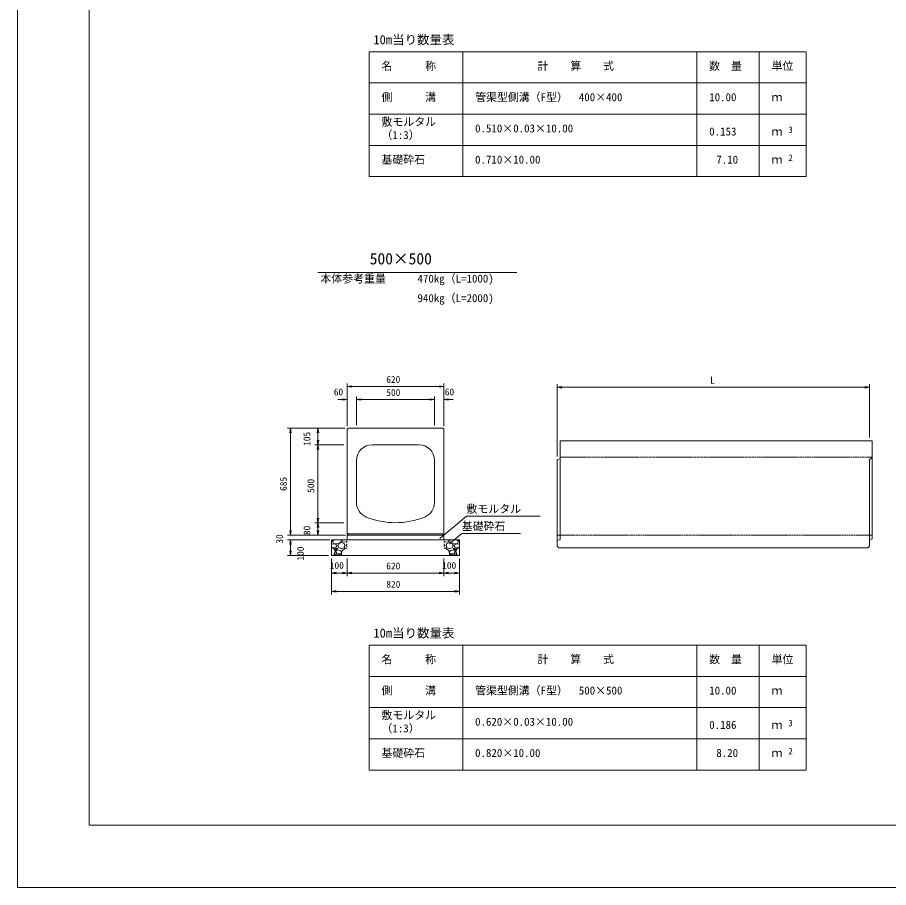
# Model space of a CAD drawing. Units: millimetres, scale not verified. Extents: x 0 to 84100, y 0 to 59400.
# Drawn here: x 0 to 27913, y 0 to 27874 of the extents above; entities that cross this region are included whole.
import ezdxf
from ezdxf.enums import TextEntityAlignment as Align

# ---------------------------------------------------------------- set-up
doc = ezdxf.new("R2010")
doc.units = ezdxf.units.MM
doc.header["$LTSCALE"] = 100
doc.linetypes.add('USER1', pattern=[0.375, 0.25, -0.125])
for name, color, linetype, lineweight in [('0_2', 7, 'Continuous', 18), ('D-MTR-FRAM（材料表図枠）', 2, 'Continuous', 18), ('D-STR-DIM（寸法）', 7, 'Continuous', 18), ('D-STR-HTXT（旗揚げ）', 7, 'Continuous', 18), ('D-STR-STRn（構造物）', 7, 'Continuous', 18), ('D-STR（構造物外形線）', 1, 'Continuous', 18), ('D-TTL(外枠）', 2, 'Continuous', 18), ('DEFPOINTS_3', 8, 'Continuous', 18)]:
    doc.layers.add(name, color=color, linetype=linetype, lineweight=lineweight)
for name, color, linetype in [('D-MTR-TXT(文字列）', 7, 'Continuous'), ('D-MTR（材料表タイトル）', 7, 'Continuous'), ('D-STR-TXT（文字）', 7, 'Continuous'), ('D-TTL-TXT（文字）', 7, 'Continuous')]:
    doc.layers.add(name, color=color, linetype=linetype)
doc.styles.add('ＭＳ ゴシック', font='')
doc.styles.get('ＭＳ ゴシック').set_extended_font_data('MS Gothic')

msp = doc.modelspace()

# ---------------------------------------------------------------- linework, layer by layer
at = {"layer": '0_2'}
for p, q in [((10563.8, 16051.9), (10713.8, 16076.9)), ((10713.8, 16026.9), (10563.8, 16051.9)), ((10563.8, 16051.9), (10713.8, 16051.9)), ((13513.8, 16076.9), (13663.8, 16051.9)), ((13663.8, 16051.9), (13513.8, 16026.9)), ((13663.8, 16051.9), (13513.8, 16051.9)), ((17297.7, 16026.9), (17447.7, 16051.9)), ((17447.7, 16001.9), (17297.7, 16026.9)), ((17297.7, 16026.9), (17447.7, 16026.9)), ((27147.7, 16051.9), (27297.7, 16026.9)), ((27297.7, 16026.9), (27147.7, 16001.9)), ((27297.7, 16026.9), (27147.7, 16026.9)), ((10413.8, 15658.7), (10563.8, 15633.7)), ((10563.8, 15633.7), (10413.8, 15608.7)), ((10563.8, 15633.7), (10413.8, 15633.7)), ((10863.8, 15633.7), (11013.8, 15658.7)), ((10863.8, 15633.7), (11013.8, 15658.7)), ((11013.8, 15608.7), (10863.8, 15633.7)), ((10863.8, 15633.7), (11013.8, 15633.7)), ((11013.8, 15608.7), (10863.8, 15633.7)), ((10863.8, 15633.7), (11013.8, 15633.7)), ((13213.8, 15658.7), (13363.8, 15633.7)), ((13213.8, 15658.7), (13363.8, 15633.7)), ((13363.8, 15633.7), (13213.8, 15608.7)), ((13363.8, 15633.7), (13213.8, 15633.7)), ((13363.8, 15633.7), (13213.8, 15608.7)), ((13363.8, 15633.7), (13213.8, 15633.7)), ((13663.8, 15633.7), (13813.8, 15658.7)), ((13813.8, 15608.7), (13663.8, 15633.7)), ((13663.8, 15633.7), (13813.8, 15633.7)), ((8724.1, 14562.1), (8749.1, 14712.1)), ((8749.1, 14712.1), (8774.1, 14562.1)), ((8749.1, 14712.1), (8749.1, 14562.1)), ((9602.5, 14562.1), (9627.5, 14712.1)), ((9627.5, 14712.1), (9652.5, 14562.1)), ((9627.5, 14712.1), (9627.5, 14562.1)), ((9627.5, 14187.1), (9602.5, 14337.1)), ((9652.5, 14337.1), (9627.5, 14187.1)), ((9627.5, 14187.1), (9627.5, 14337.1)), ((9602.5, 14037.1), (9627.5, 14187.1)), ((9627.5, 14187.1), (9652.5, 14037.1)), ((9627.5, 14187.1), (9627.5, 14037.1)), ((9627.5, 11687.1), (9602.5, 11837.1)), ((9652.5, 11837.1), (9627.5, 11687.1)), ((9627.5, 11687.1), (9627.5, 11837.1)), ((9602.5, 11537.1), (9627.5, 11687.1)), ((9627.5, 11687.1), (9652.5, 11537.1)), ((9627.5, 11687.1), (9627.5, 11537.1)), ((8749.1, 11287.1), (8724.1, 11437.1)), ((8749.1, 11287.1), (8724.1, 11437.1)), ((8774.1, 11437.1), (8749.1, 11287.1)), ((8749.1, 11287.1), (8749.1, 11437.1)), ((8774.1, 11437.1), (8749.1, 11287.1)), ((8749.1, 11287.1), (8749.1, 11437.1)), ((9627.5, 11287.1), (9602.5, 11437.1)), ((9652.5, 11437.1), (9627.5, 11287.1)), ((9627.5, 11287.1), (9627.5, 11437.1)), ((8724.1, 10987.1), (8749.1, 11137.1)), ((8724.1, 10987.1), (8749.1, 11137.1)), ((8749.1, 11137.1), (8774.1, 10987.1)), ((8749.1, 11137.1), (8749.1, 10987.1)), ((8749.1, 11137.1), (8774.1, 10987.1)), ((8749.1, 11137.1), (8749.1, 10987.1)), ((8749.1, 10637.1), (8724.1, 10787.1)), ((8774.1, 10787.1), (8749.1, 10637.1)), ((8749.1, 10637.1), (8749.1, 10787.1)), ((10063.8, 10076), (10213.8, 10101)), ((10213.8, 10051), (10063.8, 10076)), ((10063.8, 10076), (10213.8, 10076)), ((10413.8, 10101), (10563.8, 10076)), ((10563.8, 10076), (10413.8, 10051)), ((10563.8, 10076), (10413.8, 10076)), ((10563.8, 10076), (10713.8, 10101)), ((10713.8, 10051), (10563.8, 10076)), ((10563.8, 10076), (10713.8, 10076)), ((13513.8, 10101), (13663.8, 10076)), ((13663.8, 10076), (13513.8, 10051)), ((13663.8, 10076), (13513.8, 10076)), ((13663.8, 10076), (13813.8, 10101)), ((13813.8, 10051), (13663.8, 10076)), ((13663.8, 10076), (13813.8, 10076)), ((14013.8, 10101), (14163.8, 10076)), ((14163.8, 10076), (14013.8, 10051)), ((14163.8, 10076), (14013.8, 10076)), ((10063.8, 9489.3), (10213.8, 9514.3)), ((14013.8, 9514.3), (14163.8, 9489.3)), ((10213.8, 9464.3), (10063.8, 9489.3)), ((10063.8, 9489.3), (10213.8, 9489.3)), ((14163.8, 9489.3), (14013.8, 9464.3)), ((14163.8, 9489.3), (14013.8, 9489.3))]:
    msp.add_line(p, q, dxfattribs=at)
at = {"layer": 'D-MTR-FRAM（材料表図枠）'}
for p, q in [((11271.4, 26773.7), (25271.4, 26773.7)), ((11271.4, 22773.7), (11271.4, 26773.7)), ((14271.4, 22773.7), (14271.4, 26773.7)), ((21771.4, 22773.7), (21771.4, 26773.7)), ((23771.4, 23573.7), (23771.4, 26773.7)), ((23771.4, 22773.7), (23771.4, 26773.7)), ((25271.4, 22773.7), (25271.4, 26773.7)), ((11271.4, 25773.7), (25271.4, 25773.7)), ((11271.4, 24773.7), (25271.4, 24773.7)), ((11271.4, 23773.7), (25271.4, 23773.7)), ((11271.4, 22773.7), (25271.4, 22773.7)), ((11271.4, 7766.1), (25271.4, 7766.1)), ((11271.4, 3766.1), (11271.4, 7766.1)), ((14271.4, 3766.1), (14271.4, 7766.1)), ((21771.4, 3766.1), (21771.4, 7766.1)), ((23771.4, 4566.1), (23771.4, 7766.1)), ((23771.4, 3766.1), (23771.4, 7766.1)), ((25271.4, 3766.1), (25271.4, 7766.1)), ((11271.4, 6766.1), (25271.4, 6766.1)), ((11271.4, 5766.1), (25271.4, 5766.1)), ((11271.4, 4766.1), (25271.4, 4766.1)), ((11271.4, 3766.1), (25271.4, 3766.1))]:
    msp.add_line(p, q, dxfattribs=at)
at = {"layer": 'D-STR-DIM（寸法）'}
for p, q in [((10563.8, 14782.1), (10563.8, 16151.9)), ((13513.8, 16051.9), (10713.8, 16051.9)), ((13663.8, 14782.1), (13663.8, 16151.9)), ((17297.7, 13812.1), (17297.7, 16126.9)), ((17447.7, 16026.9), (27147.7, 16026.9)), ((27297.7, 14412.1), (27297.7, 16126.9)), ((10413.8, 15633.7), (10263.8, 15633.7)), ((10563.8, 14782.1), (10563.8, 15733.7)), ((10863.8, 14812.1), (10863.8, 15733.7)), ((10863.8, 14812.1), (10863.8, 15733.7)), ((11013.8, 15633.7), (11163.8, 15633.7)), ((11013.8, 15633.7), (13213.8, 15633.7)), ((13213.8, 15633.7), (13063.8, 15633.7)), ((13363.8, 14812.1), (13363.8, 15733.7)), ((13363.8, 14812.1), (13363.8, 15733.7)), ((13663.8, 14782.1), (13663.8, 15733.7)), ((13813.8, 15633.7), (13963.8, 15633.7)), ((10493.8, 14712.1), (8649.1, 14712.1)), ((8749.1, 14562.1), (8749.1, 11437.1)), ((10493.8, 14712.1), (9527.5, 14712.1)), ((9627.5, 14562.1), (9627.5, 14337.1)), ((10463.8, 14187.1), (9527.5, 14187.1)), ((10463.8, 14187.1), (9527.5, 14187.1)), ((9627.5, 11837.1), (9627.5, 14037.1)), ((8749.1, 11437.1), (8749.1, 11587.1)), ((10463.8, 11687.1), (9527.5, 11687.1)), ((10463.8, 11687.1), (9527.5, 11687.1)), ((9627.5, 11437.1), (9627.5, 11537.1)), ((10508.8, 11287.1), (8649.1, 11287.1)), ((10508.8, 11287.1), (8649.1, 11287.1)), ((10508.8, 11287.1), (9527.5, 11287.1)), ((10008.8, 11137.1), (8649.1, 11137.1)), ((10008.8, 11137.1), (8649.1, 11137.1)), ((8749.1, 10987.1), (8749.1, 10787.1)), ((8749.1, 10987.1), (8749.1, 10837.1)), ((9963.8, 10637.1), (8649.1, 10637.1)), ((10063.8, 10537.1), (10063.8, 9389.3)), ((10063.8, 10537.1), (10063.8, 9976)), ((10563.8, 10537.1), (10563.8, 9976)), ((10563.8, 10537.1), (10563.8, 9976)), ((13663.8, 10537.1), (13663.8, 9976)), ((13663.8, 10537.1), (13663.8, 9976)), ((14163.8, 10537.1), (14163.8, 9976)), ((14163.8, 10537.1), (14163.8, 9389.3)), ((10413.8, 10076), (10213.8, 10076)), ((13513.8, 10076), (10713.8, 10076)), ((13813.8, 10076), (14013.8, 10076)), ((14013.8, 9489.3), (10213.8, 9489.3))]:
    msp.add_line(p, q, dxfattribs=at)
at = {"layer": 'D-STR-HTXT（旗揚げ）'}
for p, q in [((9623.5, 19707.9), (16001.8, 19707.9)), ((13534.8, 11183.2), (14387.4, 11899.5)), ((16747.2, 11899.5), (14387.4, 11899.5)), ((13844.4, 11014.6), (14237.6, 11344.3)), ((16124, 11344.3), (14237.6, 11344.3))]:
    msp.add_line(p, q, dxfattribs=at)
at = {"layer": 'D-STR-STRn（構造物）'}
for p, q in [((10563.8, 11287.1), (10563.8, 11137.1)), ((13663.8, 11287.1), (13663.8, 11137.1)), ((10563.8, 11137.1), (10063.8, 11137.1)), ((10063.8, 11137.1), (10063.8, 10637.1)), ((10063.8, 11093.6), (10120.1, 11137.1)), ((10140.1, 11006.3), (10063.8, 10998.3)), ((10084.5, 10898.5), (10063.8, 10921.1)), ((10199.3, 10907.2), (10084.3, 10897.2)), ((10094.6, 11081.9), (10144.3, 11137.1)), ((10130.6, 11021.6), (10095.6, 11081.6)), ((10254.3, 11012.9), (10129.3, 11022.9)), ((10239.5, 10982.2), (10139.5, 11007.2)), ((10244.6, 10956.9), (10199.6, 10906.9)), ((10244.7, 10956.6), (10239.7, 10981.6)), ((10359.9, 11066.5), (10254.9, 11011.5)), ((10269.2, 10957), (10299.2, 10887)), ((10274.5, 10956.9), (10304.5, 11026.9)), ((10299.3, 10886.5), (10384.3, 10861.5)), ((10304.7, 11026.9), (10384.7, 11051.9)), ((10379.8, 11136.9), (10359.8, 11066.9)), ((10384.5, 11051.9), (10464.5, 11021.9)), ((10384.9, 10861.6), (10469.9, 10886.6)), ((10396.8, 11137.1), (10423.8, 11073.1)), ((10424.3, 11071.6), (10529.3, 11066.6)), ((10464.7, 11021.7), (10494.7, 10956.7)), ((10469.5, 10887.1), (10494.5, 10957.1)), ((10529.5, 10957), (10544.5, 10997)), ((10563.8, 10921.1), (10529.5, 10958.5)), ((10529.7, 11067.3), (10563.8, 11093.6)), ((10563.8, 10998.3), (10545.1, 10996.3)), ((13663.8, 11137.1), (10563.8, 11137.1)), ((13663.8, 11137.1), (14163.8, 11137.1)), ((13697.9, 11067.3), (13663.8, 11093.6)), ((13663.8, 10998.3), (13682.5, 10996.3)), ((13663.8, 10921.1), (13698.1, 10958.5)), ((13698, 10957), (13683, 10997)), ((13803.2, 11071.6), (13698.2, 11066.6)), ((13762.8, 11021.7), (13732.8, 10956.7)), ((13758.1, 10887.1), (13733.1, 10957.1)), ((13842.6, 10861.6), (13757.6, 10886.6)), ((13843.1, 11051.9), (13763.1, 11021.9)), ((13830.7, 11137.1), (13803.7, 11073.1)), ((13922.9, 11026.9), (13842.9, 11051.9)), ((13928.3, 10886.5), (13843.3, 10861.5)), ((13847.7, 11136.9), (13867.7, 11066.9)), ((13867.7, 11066.5), (13972.7, 11011.5)), ((13953, 10956.9), (13923, 11026.9)), ((13958.3, 10957), (13928.3, 10887)), ((13973.2, 11012.9), (14098.2, 11022.9)), ((13982.9, 10956.6), (13987.9, 10981.6)), ((13982.9, 10956.9), (14027.9, 10906.9)), ((13988.1, 10982.2), (14088.1, 11007.2)), ((14028.3, 10907.2), (14143.3, 10897.2)), ((14132.9, 11081.9), (14083.2, 11137.1)), ((14087.5, 11006.3), (14163.8, 10998.3)), ((14096.9, 11021.6), (14131.9, 11081.6)), ((14163.8, 11093.6), (14107.5, 11137.1)), ((14143.1, 10898.5), (14163.8, 10921.1)), ((14163.8, 11137.1), (14163.8, 10637.1)), ((10124.8, 10866.4), (10063.8, 10871.5)), ((10063.8, 10637.1), (14163.8, 10637.1)), ((10120.1, 10637.1), (10139.7, 10652.3)), ((10180.7, 10777.2), (10125.7, 10867.2)), ((10139.7, 10651.7), (10179.7, 10776.7)), ((10144.3, 10637.1), (10184.6, 10681.9)), ((10174.5, 10861.9), (10194.5, 10811.9)), ((10209.6, 10876.7), (10174.6, 10861.7)), ((10184.7, 10681.9), (10314.7, 10681.9)), ((10194.5, 10812), (10269.5, 10857)), ((10194.5, 10767.1), (10234.5, 10707.1)), ((10244.6, 10816.9), (10194.6, 10766.9)), ((10269.8, 10857), (10209.8, 10877)), ((10234.8, 10706.7), (10359.8, 10691.7)), ((10345.2, 10802.2), (10245.2, 10817.2)), ((10314.5, 10683), (10379.5, 10638)), ((10385.7, 10765.9), (10345.7, 10800.9)), ((10359.8, 10692), (10384.8, 10737)), ((10383.8, 10668.1), (10396.8, 10637.1)), ((10389.4, 10772.1), (10384.4, 10667.1)), ((10384.7, 10736.9), (10384.7, 10766.9)), ((10504.8, 10876.9), (10389.8, 10771.9)), ((10563.8, 10871.5), (10504.8, 10876.4)), ((13663.8, 10871.5), (13722.8, 10876.4)), ((13722.8, 10876.9), (13837.8, 10771.9)), ((13843.7, 10668.1), (13830.7, 10637.1)), ((13838.1, 10772.1), (13843.1, 10667.1)), ((13841.9, 10765.9), (13881.9, 10800.9)), ((13867.8, 10692), (13842.8, 10737)), ((13842.9, 10736.9), (13842.9, 10766.9)), ((13913.1, 10683), (13848.1, 10638)), ((13992.8, 10706.7), (13867.8, 10691.7)), ((13882.3, 10802.2), (13982.3, 10817.2)), ((14042.9, 10681.9), (13912.9, 10681.9)), ((13957.7, 10857), (14017.7, 10877)), ((14033.1, 10812), (13958.1, 10857)), ((13982.9, 10816.9), (14032.9, 10766.9)), ((14033.1, 10767.1), (13993.1, 10707.1)), ((14018, 10876.7), (14053, 10861.7)), ((14053.1, 10861.9), (14033.1, 10811.9)), ((14083.2, 10637.1), (14042.9, 10681.9)), ((14046.8, 10777.2), (14101.8, 10867.2)), ((14087.9, 10651.7), (14047.9, 10776.7)), ((14107.5, 10637.1), (14087.9, 10652.3)), ((14102.8, 10866.4), (14163.8, 10871.5))]:
    msp.add_line(p, q, dxfattribs=at)
at = {"layer": 'D-STR（構造物外形線）'}
for p, q in [((10563.8, 14682.1), (10593.8, 14712.1)), ((10563.8, 11332.1), (10563.8, 14682.1)), ((10593.8, 14712.1), (13633.8, 14712.1)), ((13633.8, 14712.1), (13663.8, 14682.1)), ((13663.8, 11332.1), (13663.8, 14682.1)), ((17387.7, 14312.1), (27387.7, 14312.1)), ((17387.7, 11152.1), (17387.7, 14312.1)), ((27387.7, 11167.1), (27387.7, 14312.1)), ((11363.8, 14187.1), (12863.8, 14187.1)), ((10863.8, 12333.1), (10863.8, 13687.1)), ((13363.8, 12333.1), (13363.8, 13687.1)), ((17297.7, 13712.1), (17387.7, 13737.1)), ((17297.7, 10932.1), (17297.7, 13712.1)), ((27297.7, 13712.1), (27387.7, 13762.1)), ((27297.7, 10932.1), (27297.7, 13712.1)), ((10563.8, 11332.1), (13663.8, 11332.1)), ((10563.8, 11332.1), (10608.8, 11287.1)), ((10563.8, 11287.1), (13068.8, 11287.1)), ((10608.8, 11287.1), (13663.8, 11287.1)), ((13618.8, 11287.1), (13663.8, 11332.1)), ((27297.7, 11137.1), (27387.7, 11167.1)), ((17297.7, 11122.1), (17387.7, 11152.1)), ((17297.7, 10932.1), (17342.7, 10887.1)), ((17342.7, 10887.1), (27252.7, 10887.1)), ((27252.7, 10887.1), (27297.7, 10932.1))]:
    msp.add_line(p, q, dxfattribs=at)
at = {"layer": 'D-STR（構造物外形線）', "linetype": 'USER1'}
for p, q in [((17387.7, 13787.1), (27387.7, 13787.1)), ((17297.7, 11287.1), (27387.7, 11287.1))]:
    msp.add_line(p, q, dxfattribs=at)
at = {"layer": 'D-STR（構造物外形線）'}
for centre, radius, start, end in [((11363.8, 13687.1), 500, 90, 180), ((12863.8, 13687.1), 500, 0, 90), ((11363.8, 12333.1), 500, 180, 247.97558), ((12863.8, 12333.1), 500, 292.02442, 0), ((12113.8, 14187.1), 2500, 247.97567, 292.02433)]:
    msp.add_arc(centre, radius, start, end, dxfattribs=at)
at = {"layer": 'D-TTL(外枠）'}
for p, q in [((2300, 2000), (2300, 57400)), ((81800, 2000), (2300, 2000))]:
    msp.add_line(p, q, dxfattribs=at)
at = {"layer": 'DEFPOINTS_3'}
for q in [(0, 59400), (84100, 0)]:
    msp.add_line((0, 0), q, dxfattribs=at)

# ---------------------------------------------------------------- texts
at = {"layer": 'D-MTR-TXT(文字列）', "style": 'ＭＳ ゴシック'}
for s, height, p in [('名\u3000\u3000\u3000称', 256.6, (11663.6, 26114)), ('計\u3000\u3000算\u3000\u3000式', 256.6, (16664.4, 26114)), ('数\u3000量', 256.6, (22163.6, 26114)), ('単位', 256.6, (24163.6, 26114)), ('側\u3000\u3000\u3000溝', 256.6, (11663.6, 25114)), ('管渠型側溝（F型）\u3000400×400', 256.6, (14663.6, 25114)), ('10.00', 256.6, (22166.3, 25114)), ('ｍ', 256.6, (24163.6, 25114)), ('敷モルタル', 256.6, (11663.6, 24324.1)), ('0.510×0.03×10.00', 256.6, (14663.6, 24114)), ('0.153', 256.6, (22166.3, 24014)), ('ｍ', 256.6, (24163.6, 24014)), ('3', 205.3, (24703.9, 24114.5)), ('（1:3）', 256.6, (11663.6, 23901.8)), ('基礎砕石', 256.6, (11663.6, 23114)), ('2', 205.3, (24703.9, 23214.5)), ('0.710×10.00', 256.6, (14663.6, 23114)), ('7.10', 256.6, (22393.8, 23114)), ('ｍ', 256.6, (24163.6, 23114)), ('本体参考重量', 256.6, (9706.5, 19301.2)), ('470kg（L=1000)', 256.6, (12818.5, 19301.2)), ('940kg（L=2000)', 256.6, (12818.5, 18677.1)), ('名\u3000\u3000\u3000称', 256.6, (11663.6, 7106.5)), ('計\u3000\u3000算\u3000\u3000式', 256.6, (16664.4, 7106.5)), ('数\u3000量', 256.6, (22163.6, 7106.5)), ('単位', 256.6, (24163.6, 7106.5)), ('側\u3000\u3000\u3000溝', 256.6, (11663.6, 6106.5)), ('管渠型側溝（F型）\u3000500×500', 256.6, (14663.6, 6106.5)), ('10.00', 256.6, (22166.3, 6106.5)), ('ｍ', 256.6, (24163.6, 6106.5)), ('敷モルタル', 256.6, (11663.6, 5316.5)), ('0.620×0.03×10.00', 256.6, (14663.6, 5106.5)), ('0.186', 256.6, (22166.3, 5006.5)), ('3', 205.3, (24703.9, 5106.9)), ('（1:3）', 256.6, (11663.6, 4894.3)), ('ｍ', 256.6, (24163.6, 5006.5)), ('基礎砕石', 256.6, (11663.6, 4106.5)), ('2', 205.3, (24703.9, 4206.9)), ('0.820×10.00', 256.6, (14663.6, 4106.5)), ('8.20', 256.6, (22393.8, 4106.5)), ('ｍ', 256.6, (24163.6, 4106.5))]:
    msp.add_text(s, height=height, dxfattribs=at).set_placement(p, align=Align.BOTTOM_LEFT)
at = {"layer": 'D-MTR（材料表タイトル）', "style": 'ＭＳ ゴシック'}
for p in [(11405.6, 26926.2), (11405.6, 7918.7)]:
    msp.add_text('10m当り数量表', height=293.3, dxfattribs=at).set_placement(p, align=Align.BOTTOM_LEFT)
at = {"layer": 'D-STR-DIM（寸法）', "style": 'ＭＳ ゴシック'}
for s, p in [('620', (11818.3, 16101.9)), ('L', (22198.7, 16076.9)), ('60', (10138.1, 15699.9)), ('500', (11820.6, 15683.7)), ('60', (13693.5, 15699.9)), ('100', (10010, 10142.4)), ('620', (11818.3, 10126)), ('100', (13610, 10142.4)), ('820', (11820.6, 9539.3))]:
    msp.add_text(s, height=219.9, dxfattribs=at).set_placement(p, align=Align.BOTTOM_LEFT)
for s, p in [('105', (9452.5, 14149.6)), ('685', (8699.1, 12708)), ('500', (9577.5, 12644)), ('80', (9452.5, 11291.4)), ('30', (8574.1, 11016.4)), ('100', (9245.7, 10475.6))]:
    msp.add_text(s, height=219.9, rotation=90, dxfattribs=at).set_placement(p, align=Align.BOTTOM_LEFT)
at = {"layer": 'D-STR-TXT（文字）', "style": 'ＭＳ ゴシック'}
for s, p in [('敷モルタル', (14387.4, 11924.5)), ('基礎砕石', (14237.6, 11369.3))]:
    msp.add_text(s, height=256.6, dxfattribs=at).set_placement(p, align=Align.BOTTOM_LEFT)
at = {"layer": 'D-TTL-TXT（文字）', "style": 'ＭＳ ゴシック'}
msp.add_text('500×500', height=366.6, dxfattribs=at).set_placement((11286.1, 19852.7), align=Align.BOTTOM_LEFT)

doc.saveas('drawing.dxf')
